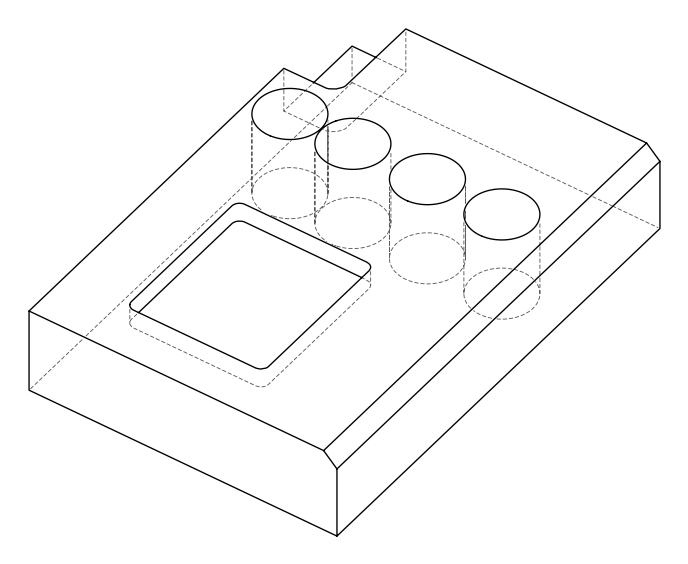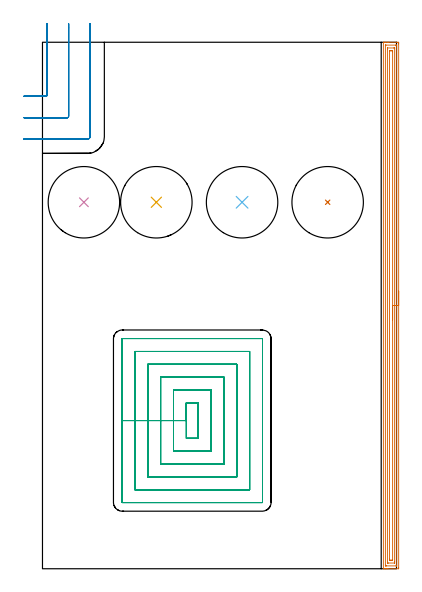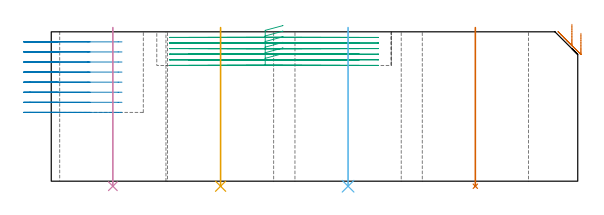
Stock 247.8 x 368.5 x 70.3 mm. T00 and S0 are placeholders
(PLAN: 7 operations, 3 tool changes, 37.3 min)
(1 AREA_MILL | FG_CHAMFER_SURFACE | UGT0205_001 | 12.04 min | 21093 mm3)
(2 MILL_CORNER_NOTCH_RECTANGULAR | CORNER_NOTCH_RECTANGULAR | UGT0201_094 | Follow Part, ap 5, ae 75% | 5.24 min | 126564 mm3)
(3 MILL_RECTANGULAR_POCKET | POCKET_RECTANGULAR_STRAIGHT | NXT0201_011 | Follow Part, ap 3, ae 75% | 18.83 min | 220496 mm3)
(4 INDEXABLE_INSERT_DRILL_THROUGH_HOLE_FROM_SOLID | STEP1HOLE | NXT0302_038 | 0.3 min | 137988 mm3)
(5 INDEXABLE_INSERT_DRILL_THROUGH_HOLE_FROM_SOLID_1 | STEP1HOLE_1 | NXT0302_038 | 0.3 min | 137996 mm3)
(6 INDEXABLE_INSERT_DRILL_THROUGH_HOLE_FROM_SOLID_2 | STEP1HOLE_2 | NXT0302_038 | 0.3 min | 137998 mm3)
(7 INDEXABLE_INSERT_DRILL_THROUGH_HOLE_FROM_SOLID_3 | STEP1HOLE_3 | NXT0302_038 | 0.3 min | 137983 mm3)
(TOOL UGT0205_001 | Chamfer Mill 20 x 3 x 45 deg. | D20 FL50 Z2)
(TOOL UGT0201_094 | End mill 20 mm | D20 FL38 Z4)
(TOOL NXT0201_011 | ENDMILL 12mm [2P460-1200-NA 1630] | D12 FL38 Z6)
(TOOL NXT0302_038 | Index. Insert Drill 50mm [880-D5000L50-04] | D50 PA176 FL200 Z2)
(OP 1 AREA_MILL)
G17 G21 G94 G90
T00 M6
G54
G17 G0 G90 X249.3 Y194.25 S1061 M3
G43 Z80.3 H0
Z69.6
G94 G1 Y194.212 Z68.728 F250.
Y194.098 Z67.864
Y193.909 Z67.012
Y193.647 Z66.18
Y193.313 Z65.374
Y192.91 Z64.6
Y192.442 Z63.864
Y191.91 Z63.172
Y191.321 Z62.529
Y190.678 Z61.94
Y189.986 Z61.409
Y189.25 Z60.94
Y188.476 Z60.537
Y187.67 Z60.203
Y186.838 Z59.941
Y185.987 Z59.752
Y185.122 Z59.638
Y184.25 Z59.6
Y0.621
X249.296 Y0.216 Z59.602
X249.292 Y0.01 Z59.606
X249.082 Y0. Z59.816
X241.74 Z67.155
X241.201 Z67.696
X240.856 Z68.04
X240.317 Z68.58
X239.972 Z68.923
X239.282 Z69.618
X238.981 Z69.919
X238.618 Z70.273
X238.603 Y0.008 Z70.288
X238.6 Y0.174 Z70.3
Y368.326
X238.603 Y368.491 Z70.288
X238.617 Y368.493 Z70.274
X238.98 Y368.5 Z69.919
X239.282 Z69.617
X239.972 Z68.923
X241.201 Z67.696
X241.74 Z67.155
X242.354 Z66.541
X248.198 Z60.699
X248.812 Y368.496 Z60.085
X249.292 Y368.491 Z59.606
X249.295 Y368.367 Z59.603
X249.299 Y367.879 Z59.601
X249.3 Y367.386 Z59.6
Y184.25
X247.886 Z61.014
Y2.196
X247.885 Y2.089 Z61.015
X247.882 Y2.037 Z61.018
X247.88 Y2.018 Z61.02
X247.851 Y2.01 Z61.049
X247.447 Y2.001 Z61.453
X240.856 Y2. Z68.044
X240.375 Y2.001 Z68.525
X240.134 Y2.007 Z68.766
X240.021 Y2.013 Z68.879
X240.015 Y2.365 Z68.885
X240.014 Y2.408 Z68.886
Y366.304
X240.015 Y366.411 Z68.885
X240.018 Y366.463 Z68.882
X240.02 Y366.482 Z68.88
X240.049 Y366.49 Z68.851
X240.453 Y366.499 Z68.447
X247.044 Y366.5 Z61.856
X247.525 Y366.499 Z61.375
X247.766 Y366.493 Z61.134
X247.879 Y366.487 Z61.021
X247.885 Y366.135 Z61.015
X247.886 Y366.092 Z61.014
Y184.25
X246.472 Z62.428
X246.471 Y4.775 Z62.429
X246.468 Y4.195 Z62.432
X246.465 Y4.039 Z62.435
X246.463 Y4.01 Z62.437
X246.418 Y4.006 Z62.482
X246.352 Y4.001 Z62.548
X241.933 Z66.967
X241.74 Y4.004 Z67.16
X241.547 Y4.01 Z67.353
X241.435 Y4.016 Z67.465
X241.432 Y4.091 Z67.468
X241.431 Y4.195 Z67.469
X241.429 Y4.51 Z67.471
Y363.725
X241.432 Y364.305 Z67.468
X241.435 Y364.461 Z67.465
X241.437 Y364.49 Z67.463
X241.483 Y364.494 Z67.417
X241.548 Y364.499 Z67.352
X245.967 Z62.933
X246.16 Y364.496 Z62.74
X246.353 Y364.49 Z62.547
X246.465 Y364.484 Z62.435
X246.468 Y364.409 Z62.432
X246.469 Y364.305 Z62.431
X246.471 Y363.99 Z62.429
X246.472 Y184.25 Z62.428
X245.057 Z63.843
Y6.108
X245.055 Y6.049 Z63.845
X245.052 Y6.017 Z63.848
X245.05 Y6.01 Z63.85
X245.041 Y6.007 Z63.859
X244.825 Y6.003 Z64.075
X244.392 Y6. Z64.508
X243.491 Z65.409
X243.071 Y6.006 Z65.829
X242.862 Y6.01 Z66.038
X242.849 Y6.015 Z66.051
X242.847 Y6.032 Z66.053
X242.844 Y6.069 Z66.056
X242.843 Y6.122 Z66.057
Y6.655
Y362.392
X242.845 Y362.451 Z66.055
X242.848 Y362.483 Z66.052
X242.85 Y362.49 Z66.05
X242.859 Y362.493 Z66.041
X243.075 Y362.497 Z65.825
X243.508 Y362.5 Z65.392
X244.409 Z64.491
X244.829 Y362.495 Z64.071
X245.038 Y362.49 Z63.862
X245.051 Y362.485 Z63.849
X245.053 Y362.468 Z63.847
X245.056 Y362.431 Z63.844
X245.057 Y362.378 Z63.843
Y361.845
Y184.25
Y183.378 Z63.881
Y182.514 Z63.995
Y181.662 Z64.183
Y180.83 Z64.446
Y180.024 Z64.78
Y179.25 Z65.182
Y178.514 Z65.651
Y177.822 Z66.182
Y177.179 Z66.772
Y176.59 Z67.415
Y176.059 Z68.107
Y175.59 Z68.843
Y175.187 Z69.617
Y174.853 Z70.422
Y174.591 Z71.254
Y174.402 Z72.106
Y174.288 Z72.971
Y174.25 Z73.843
G0 Z80.3
M5
M2
(OP 2 MILL_CORNER_NOTCH_RECTANGULAR)
G17 G21 G94 G90
T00 M6
G54
G17 G0 G90 X-13. Y330.7 S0 M3
G43 Z80.3 H0
Z65.562
G94 G1 X-10. F250.
X2.305 F500.
G3 X3.3 Y331.695 R1.
G1 Y378.5
Y381.5 F250.
G0 Z80.3
X-13. Y315.7
Z65.562
G1 X-10.
X17.305 F500.
G3 X18.3 Y316.695 R1.
G1 Y378.5
Y381.5 F250.
G0 Z80.3
X-13. Y300.7
Z65.562
G1 X-10.
X31.5 F500.
G3 X33.3 Y302.5 R1.8
G1 Y378.5
Y381.5 F250.
G0 Z80.3
X-13. Y330.7
Z60.825
G1 X-10.
X2.305 F500.
G3 X3.3 Y331.695 R1.
G1 Y378.5
Y381.5 F250.
G0 Z80.3
X-13. Y315.7
Z60.825
G1 X-10.
X17.305 F500.
G3 X18.3 Y316.695 R1.
G1 Y378.5
Y381.5 F250.
G0 Z80.3
X-13. Y300.7
Z60.825
G1 X-10.
X31.5 F500.
G3 X33.3 Y302.5 R1.8
G1 Y378.5
Y381.5 F250.
G0 Z80.3
X-13. Y330.7
Z56.087
G1 X-10.
X2.305 F500.
G3 X3.3 Y331.695 R1.
G1 Y378.5
Y381.5 F250.
G0 Z80.3
X-13. Y315.7
Z56.087
G1 X-10.
X17.305 F500.
G3 X18.3 Y316.695 R1.
G1 Y378.5
Y381.5 F250.
G0 Z80.3
X-13. Y300.7
Z56.087
G1 X-10.
X31.5 F500.
G3 X33.3 Y302.5 R1.8
G1 Y378.5
Y381.5 F250.
G0 Z80.3
X-13. Y330.7
Z51.35
G1 X-10.
X2.305 F500.
G3 X3.3 Y331.695 R1.
G1 Y378.5
Y381.5 F250.
G0 Z80.3
X-13. Y315.7
Z51.35
G1 X-10.
X17.305 F500.
G3 X18.3 Y316.695 R1.
G1 Y378.5
Y381.5 F250.
G0 Z80.3
X-13. Y300.7
Z51.35
G1 X-10.
X31.5 F500.
G3 X33.3 Y302.5 R1.8
G1 Y378.5
Y381.5 F250.
G0 Z80.3
X-13. Y330.7
Z46.612
G1 X-10.
X2.305 F500.
G3 X3.3 Y331.695 R1.
G1 Y378.5
Y381.5 F250.
G0 Z80.3
X-13. Y315.7
Z46.612
G1 X-10.
X17.305 F500.
G3 X18.3 Y316.695 R1.
G1 Y378.5
Y381.5 F250.
G0 Z80.3
X-13. Y300.7
Z46.612
G1 X-10.
X31.5 F500.
G3 X33.3 Y302.5 R1.8
G1 Y378.5
Y381.5 F250.
G0 Z80.3
X-13. Y330.7
Z41.875
G1 X-10.
X2.305 F500.
G3 X3.3 Y331.695 R1.
G1 Y378.5
Y381.5 F250.
G0 Z80.3
X-13. Y315.7
Z41.875
G1 X-10.
X17.305 F500.
G3 X18.3 Y316.695 R1.
G1 Y378.5
Y381.5 F250.
G0 Z80.3
X-13. Y300.7
Z41.875
G1 X-10.
X31.5 F500.
G3 X33.3 Y302.5 R1.8
G1 Y378.5
Y381.5 F250.
G0 Z80.3
X-13. Y330.7
Z37.137
G1 X-10.
X2.305 F500.
G3 X3.3 Y331.695 R1.
G1 Y378.5
Y381.5 F250.
G0 Z80.3
X-13. Y315.7
Z37.137
G1 X-10.
X17.305 F500.
G3 X18.3 Y316.695 R1.
G1 Y378.5
Y381.5 F250.
G0 Z80.3
X-13. Y300.7
Z37.137
G1 X-10.
X31.5 F500.
G3 X33.3 Y302.5 R1.8
G1 Y378.5
Y381.5 F250.
G0 Z80.3
X-13. Y330.7
Z32.4
G1 X-10.
X2.305 F500.
G3 X3.3 Y331.695 R1.
G1 Y378.5
Y381.5 F250.
G0 Z80.3
X-13. Y315.7
Z32.4
G1 X-10.
X17.305 F500.
G3 X18.3 Y316.695 R1.
G1 Y378.5
Y381.5 F250.
G0 Z80.3
X-13. Y300.7
Z32.4
G1 X-10.
X31.5 F500.
G3 X33.3 Y302.5 R1.8
G1 Y378.5
Y381.5 F250.
G0 Z80.3
M5
M2
(OP 3 MILL_RECTANGULAR_POCKET)
G17 G21 G94 G90
T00 M6
G54
G17 G0 G90 X109. Y115.776 S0 M3
G43 Z80.3 H1
Z73.3
G94 G1 Y116.1 Z73.213 F250.
X100.7 Z70.989
Y103.7 Z67.667
Y91.3 F500.
X109.
Y116.1
X100.7
Y103.7
X91.7
Y82.3
X118.
Y125.1
X91.7
Y103.7
X82.7
Y73.3
X127.
Y134.1
X82.7
Y103.7
X73.7
Y64.3
X136.
Y143.1
X73.7
Y103.7
X64.7
Y55.3
X145.
Y152.1
X64.7
Y103.7
X55.7
Y46.5
G3 X55.9 Y46.3 R0.2
G1 X153.8
G3 X154. Y46.5 R0.2
G1 Y160.9
G3 X153.8 Y161.1 R0.2
G1 X55.9
G3 X55.7 Y160.9 R0.2
G1 Y103.7
Y102.7
G0 X109. Y115.776 Z70.667
G1 Y116.1 Z70.58 F250.
X100.7 Z68.356
Y103.7 Z65.033
Y91.3 F500.
X109.
Y116.1
X100.7
Y103.7
X91.7
Y82.3
X118.
Y125.1
X91.7
Y103.7
X82.7
Y73.3
X127.
Y134.1
X82.7
Y103.7
X73.7
Y64.3
X136.
Y143.1
X73.7
Y103.7
X64.7
Y55.3
X145.
Y152.1
X64.7
Y103.7
X55.7
Y46.5
G3 X55.9 Y46.3 R0.2
G1 X153.8
G3 X154. Y46.5 R0.2
G1 Y160.9
G3 X153.8 Y161.1 R0.2
G1 X55.9
G3 X55.7 Y160.9 R0.2
G1 Y103.7
Y102.7
G0 X109. Y115.776 Z68.033
G1 Y116.1 Z67.946 F250.
X100.7 Z65.723
Y103.7 Z62.4
Y91.3 F500.
X109.
Y116.1
X100.7
Y103.7
X91.7
Y82.3
X118.
Y125.1
X91.7
Y103.7
X82.7
Y73.3
X127.
Y134.1
X82.7
Y103.7
X73.7
Y64.3
X136.
Y143.1
X73.7
Y103.7
X64.7
Y55.3
X145.
Y152.1
X64.7
Y103.7
X55.7
Y46.5
G3 X55.9 Y46.3 R0.2
G1 X153.8
G3 X154. Y46.5 R0.2
G1 Y160.9
G3 X153.8 Y161.1 R0.2
G1 X55.9
G3 X55.7 Y160.9 R0.2
G1 Y103.7
Y102.7
G0 X109. Y115.776 Z65.4
G1 Y116.1 Z65.313 F250.
X100.7 Z63.089
Y103.7 Z59.767
Y91.3 F500.
X109.
Y116.1
X100.7
Y103.7
X91.7
Y82.3
X118.
Y125.1
X91.7
Y103.7
X82.7
Y73.3
X127.
Y134.1
X82.7
Y103.7
X73.7
Y64.3
X136.
Y143.1
X73.7
Y103.7
X64.7
Y55.3
X145.
Y152.1
X64.7
Y103.7
X55.7
Y46.5
G3 X55.9 Y46.3 R0.2
G1 X153.8
G3 X154. Y46.5 R0.2
G1 Y160.9
G3 X153.8 Y161.1 R0.2
G1 X55.9
G3 X55.7 Y160.9 R0.2
G1 Y103.7
Y102.7
G0 X109. Y115.776 Z62.767
G1 Y116.1 Z62.68 F250.
X100.7 Z60.456
Y103.7 Z57.133
Y91.3 F500.
X109.
Y116.1
X100.7
Y103.7
X91.7
Y82.3
X118.
Y125.1
X91.7
Y103.7
X82.7
Y73.3
X127.
Y134.1
X82.7
Y103.7
X73.7
Y64.3
X136.
Y143.1
X73.7
Y103.7
X64.7
Y55.3
X145.
Y152.1
X64.7
Y103.7
X55.7
Y46.5
G3 X55.9 Y46.3 R0.2
G1 X153.8
G3 X154. Y46.5 R0.2
G1 Y160.9
G3 X153.8 Y161.1 R0.2
G1 X55.9
G3 X55.7 Y160.9 R0.2
G1 Y103.7
Y102.7
G0 X109. Y115.776 Z60.133
G1 Y116.1 Z60.047 F250.
X100.7 Z57.823
Y103.7 Z54.5
Y91.3 F500.
X109.
Y116.1
X100.7
Y103.7
X91.7
Y82.3
X118.
Y125.1
X91.7
Y103.7
X82.7
Y73.3
X127.
Y134.1
X82.7
Y103.7
X73.7
Y64.3
X136.
Y143.1
X73.7
Y103.7
X64.7
Y55.3
X145.
Y152.1
X64.7
Y103.7
X55.7
Y46.5
G3 X55.9 Y46.3 R0.2
G1 X153.8
G3 X154. Y46.5 R0.2
G1 Y160.9
G3 X153.8 Y161.1 R0.2
G1 X55.9
G3 X55.7 Y160.9 R0.2
G1 Y103.7
Y102.7
G0 Z80.3
M5
M2
(OP 4 INDEXABLE_INSERT_DRILL_THROUGH_HOLE_FROM_SOLID)
G17 G21 G94 G90
T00 M6
G54
G17 G0 G90 X29. Y256.5 S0 M3
G43 Z80.3 H1
G94 G81 G98 Z-2.373 F250. R72.3
G80
M5
M2
(OP 5 INDEXABLE_INSERT_DRILL_THROUGH_HOLE_FROM_SOLID_1)
G17 G21 G94 G90
T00 M6
G54
G17 G0 G90 X79.7 Y256.5 S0 M3
G43 Z80.3 H1
G94 G81 G98 Z-2.373 F250. R72.3
G80
M5
M2
(OP 6 INDEXABLE_INSERT_DRILL_THROUGH_HOLE_FROM_SOLID_2)
G17 G21 G94 G90
T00 M6
G54
G17 G0 G90 X139.7 Y256.5 S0 M3
G43 Z80.3 H1
G94 G81 G98 Z-2.373 F250. R72.3
G80
M5
M2
(OP 7 INDEXABLE_INSERT_DRILL_THROUGH_HOLE_FROM_SOLID_3)
G17 G21 G94 G90
T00 M6
G54
G17 G0 G90 X199.6 Y256.5 S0 M3
G43 Z80.3 H1
G94 G81 G98 Z-2.373 F250. R72.3
G80
M5
M2
